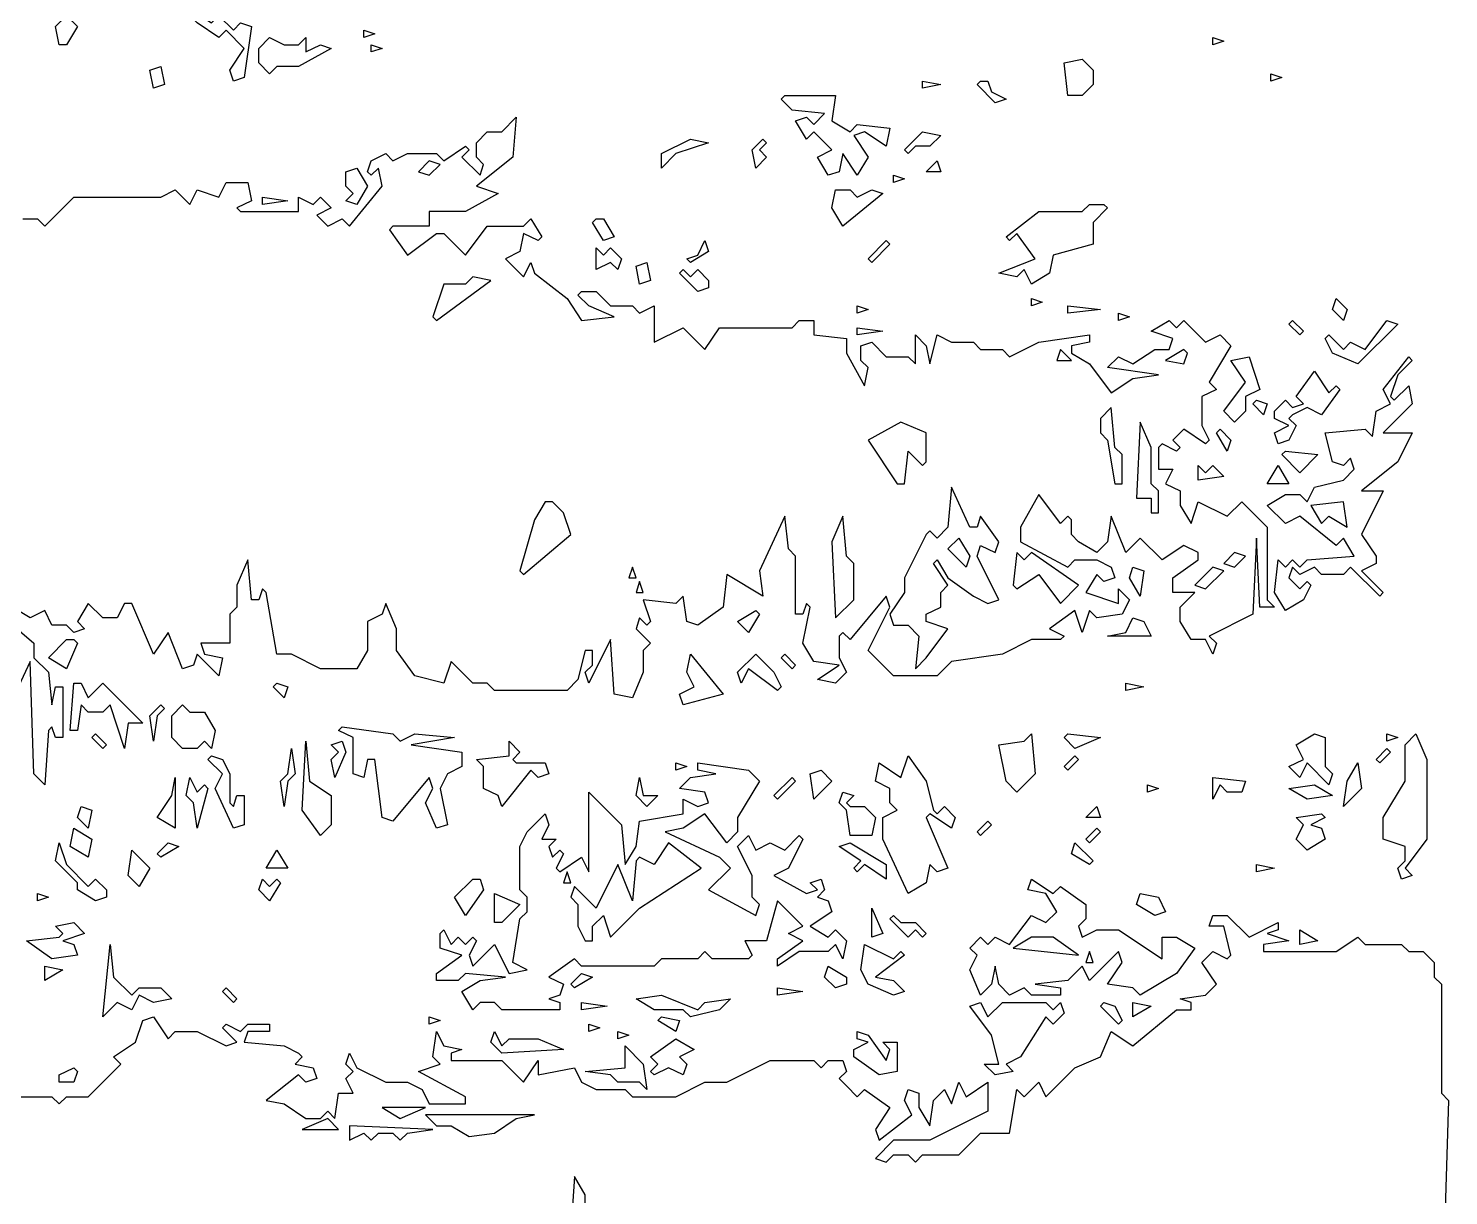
# Model space of a CAD drawing. Header units: millimetres. Extents: x -1861 to 1860, y -2 to 9002.
# Drawn here: x -944 to -82, y 3980 to 4688 of the extents above; entities that cross this region are included whole.
import ezdxf

# ---------------------------------------------------------------- set-up
doc = ezdxf.new("R2010")
doc.units = ezdxf.units.MM
doc.layers.add('ALMOND-DRAW-PROFILE', color=7, linetype='Continuous', lineweight=25)

msp = doc.modelspace()

# ---------------------------------------------------------------- linework, layer by layer
at = {"layer": 'ALMOND-DRAW-PROFILE'}
for points in [[(-819.3, 4656.31), (-821.5, 4662.92), (-812.69, 4676.13), (-823.7, 4687.13), (-828.1, 4682.73), (-841.31, 4691.54), (-847.92, 4698.14), (-845.71, 4700.34), (-832.5, 4691.54), (-828.1, 4695.94), (-819.3, 4687.13), (-814.89, 4691.54), (-808.29, 4689.33), (-812.69, 4658.51)], [(-924.97, 4678.33), (-927.17, 4689.33), (-920.57, 4695.94), (-913.96, 4689.33), (-920.57, 4678.33)], [(-797.28, 4660.71), (-803.88, 4667.32), (-803.88, 4676.13), (-797.28, 4682.73), (-788.47, 4678.33), (-779.67, 4678.33), (-775.26, 4682.73), (-775.26, 4673.92), (-766.46, 4678.33), (-759.85, 4676.13), (-779.67, 4665.12), (-792.88, 4665.12)], [(-740.04, 4682.73), (-740.04, 4687.13), (-733.43, 4684.93)], [(-224.87, 4678.33), (-224.87, 4682.73), (-218.27, 4680.53)], [(-735.64, 4673.92), (-735.64, 4678.33), (-729.03, 4676.13)], [(-867.73, 4651.91), (-869.93, 4662.92), (-863.33, 4665.12), (-861.12, 4654.11)], [(-312.94, 4647.5), (-315.14, 4667.32), (-304.13, 4669.52), (-297.52, 4662.92), (-297.52, 4654.11), (-304.13, 4647.5)], [(-401, 4651.91), (-401, 4656.31), (-389.99, 4654.11)], [(-356.97, 4643.1), (-367.97, 4654.11), (-365.77, 4656.31), (-361.37, 4656.31), (-359.17, 4649.71), (-350.36, 4645.3)], [(-189.65, 4656.31), (-189.65, 4660.71), (-183.04, 4658.51)], [(-458.24, 4599.07), (-464.84, 4610.08), (-456.04, 4614.48), (-467.04, 4625.49), (-471.45, 4621.09), (-478.05, 4632.09), (-471.45, 4634.3), (-467.04, 4629.89), (-460.44, 4636.5), (-480.25, 4638.7), (-486.86, 4645.3), (-484.66, 4647.5), (-453.84, 4647.5), (-456.04, 4632.09), (-445.03, 4625.49), (-440.63, 4629.89), (-420.81, 4627.69), (-423.01, 4616.68), (-436.22, 4625.49), (-442.83, 4623.29), (-434.02, 4610.08), (-440.63, 4599.07), (-449.43, 4612.28), (-451.63, 4601.27)], [(-559.51, 4603.47), (-559.51, 4612.28), (-541.9, 4621.09), (-530.89, 4618.88), (-550.7, 4612.28)], [(-502.27, 4603.47), (-504.47, 4614.48), (-497.87, 4621.09), (-495.67, 4618.88), (-500.07, 4614.48), (-495.67, 4610.08)], [(-409.8, 4612.28), (-412.01, 4614.48), (-401, 4625.49), (-389.99, 4623.29), (-396.59, 4616.68), (-405.4, 4616.68)], [(-751.05, 4583.66), (-746.64, 4588.06), (-751.05, 4592.47), (-751.05, 4601.27), (-744.44, 4603.47), (-737.84, 4592.47), (-744.44, 4581.46)], [(-707.02, 4601.27), (-700.41, 4599.07), (-693.81, 4605.68), (-700.41, 4607.88)], [(-398.8, 4601.27), (-392.19, 4607.88), (-389.99, 4601.27)], [(-418.61, 4594.67), (-418.61, 4599.07), (-412.01, 4596.87)], [(-801.68, 4581.46), (-801.68, 4585.86), (-786.27, 4583.66)], [(-449.43, 4568.25), (-456.04, 4579.26), (-453.84, 4590.26), (-445.03, 4590.26), (-440.63, 4585.86), (-431.82, 4590.26), (-425.21, 4588.06)], [(-334.95, 4533.02), (-339.35, 4541.83), (-343.76, 4537.43), (-354.76, 4539.63), (-332.75, 4548.43), (-343.76, 4563.85), (-348.16, 4559.44), (-350.36, 4561.64), (-330.55, 4577.05), (-304.13, 4577.05), (-299.73, 4581.46), (-290.92, 4581.46), (-288.72, 4579.26), (-297.52, 4570.45), (-297.52, 4557.24), (-321.74, 4550.64), (-323.94, 4539.63)], [(-594.74, 4559.44), (-601.34, 4570.45), (-599.14, 4572.65), (-594.74, 4572.65), (-588.13, 4561.64)], [(-599.14, 4541.83), (-599.14, 4555.04), (-594.74, 4550.64), (-590.33, 4555.04), (-583.73, 4548.43), (-585.93, 4541.83), (-590.33, 4546.23)], [(-541.9, 4546.23), (-544.1, 4548.43), (-537.49, 4550.64), (-533.09, 4559.44), (-530.89, 4552.84)], [(-431.82, 4546.23), (-434.02, 4548.43), (-423.01, 4559.44), (-420.81, 4557.24)], [(-572.72, 4533.02), (-574.92, 4544.03), (-568.32, 4546.23), (-566.12, 4535.23)], [(-698.21, 4513.21), (-696.01, 4511.01), (-662.98, 4535.23), (-673.99, 4537.43), (-678.4, 4533.02), (-691.6, 4533.02)], [(-537.49, 4528.62), (-548.5, 4539.63), (-546.3, 4541.83), (-541.9, 4537.43), (-537.49, 4541.83), (-530.89, 4535.23), (-530.89, 4530.82)], [(-440.63, 4515.41), (-440.63, 4519.81), (-434.02, 4517.61)], [(-334.95, 4519.81), (-334.95, 4524.22), (-328.35, 4522.02)], [(-312.94, 4515.41), (-312.94, 4519.81), (-293.12, 4517.61)], [(-145.62, 4511.01), (-152.22, 4517.61), (-150.02, 4524.22), (-143.41, 4517.61)], [(-282.11, 4511.01), (-282.11, 4515.41), (-275.51, 4513.21)], [(-172.03, 4502.2), (-178.64, 4508.81), (-176.44, 4511.01), (-169.83, 4504.4)], [(-152.22, 4491.19), (-156.62, 4500), (-154.42, 4502.2), (-145.62, 4493.4), (-141.21, 4497.8), (-132.41, 4493.4), (-119.2, 4511.01), (-112.59, 4508.81), (-136.81, 4484.59)], [(-440.63, 4502.2), (-440.63, 4506.6), (-425.21, 4504.4)], [(-319.54, 4486.79), (-310.73, 4486.79), (-317.34, 4493.4)], [(-253.49, 4486.79), (-242.49, 4484.59), (-240.28, 4491.19), (-242.49, 4493.4)], [(-211.66, 4449.36), (-218.27, 4455.97), (-205.06, 4473.58), (-213.86, 4486.79), (-202.86, 4488.99), (-196.25, 4469.18), (-205.06, 4464.77), (-205.06, 4455.97)], [(-180.84, 4334.88), (-187.45, 4345.89), (-185.24, 4365.7), (-180.84, 4361.3), (-176.44, 4365.7), (-172.03, 4361.3), (-167.63, 4365.7), (-139.01, 4367.91), (-145.62, 4378.91), (-150.02, 4374.51), (-172.03, 4392.12), (-180.84, 4387.72), (-191.85, 4398.73), (-180.84, 4405.33), (-172.03, 4405.33), (-167.63, 4400.93), (-163.23, 4409.74), (-145.62, 4414.14), (-139.01, 4420.74), (-141.21, 4427.35), (-145.62, 4422.95), (-152.22, 4425.15), (-156.62, 4442.76), (-132.41, 4444.96), (-128, 4440.56), (-125.8, 4455.97), (-117, 4460.37), (-121.4, 4469.18), (-105.99, 4488.99), (-103.79, 4486.79), (-112.59, 4477.98), (-117, 4464.77), (-114.79, 4462.57), (-105.99, 4471.38), (-103.79, 4460.37), (-121.4, 4442.76), (-103.79, 4442.76), (-112.59, 4425.15), (-134.61, 4407.53), (-121.4, 4407.53), (-134.61, 4381.12), (-125.8, 4367.91), (-125.8, 4363.5), (-134.61, 4359.1), (-121.4, 4345.89), (-123.6, 4343.69), (-141.21, 4361.3), (-145.62, 4356.9), (-158.83, 4356.9), (-163.23, 4361.3), (-172.03, 4356.9), (-176.44, 4361.3), (-178.64, 4354.7), (-172.03, 4348.09), (-167.63, 4352.5), (-165.43, 4350.29), (-169.83, 4341.49)], [(-185.24, 4436.15), (-187.45, 4442.76), (-178.64, 4447.16), (-187.45, 4451.57), (-187.45, 4455.97), (-180.84, 4462.57), (-176.44, 4458.17), (-169.83, 4460.37), (-174.24, 4464.77), (-163.23, 4480.19), (-154.42, 4466.98), (-150.02, 4471.38), (-147.82, 4469.18), (-158.83, 4453.77), (-167.63, 4458.17), (-176.44, 4453.77), (-178.64, 4451.57), (-174.24, 4447.16), (-178.64, 4438.36)], [(-284.31, 4411.94), (-279.91, 4411.94), (-279.91, 4429.55), (-284.31, 4433.95), (-286.52, 4458.17), (-293.12, 4451.57), (-293.12, 4442.76), (-288.72, 4438.36)], [(-194.05, 4453.77), (-200.66, 4460.37), (-198.45, 4462.57), (-191.85, 4460.37)], [(-416.41, 4411.94), (-412.01, 4411.94), (-409.8, 4431.75), (-401, 4422.95), (-398.8, 4425.15), (-398.8, 4442.76), (-414.21, 4449.36), (-434.02, 4438.36)], [(-262.3, 4394.32), (-257.9, 4394.32), (-257.9, 4407.53), (-262.3, 4411.94), (-262.3, 4433.95), (-268.9, 4449.36), (-271.11, 4403.13), (-262.3, 4403.13)], [(-216.07, 4431.75), (-222.67, 4442.76), (-220.47, 4444.96), (-213.86, 4438.36)], [(-172.03, 4418.54), (-183.04, 4429.55), (-180.84, 4431.75), (-161.03, 4429.55)], [(-233.68, 4414.14), (-233.68, 4422.95), (-229.28, 4418.54), (-224.87, 4422.95), (-218.27, 4416.34)], [(-191.85, 4411.94), (-185.24, 4422.95), (-178.64, 4411.94)], [(-405.4, 4299.66), (-398.8, 4306.26), (-385.59, 4323.87), (-398.8, 4328.28), (-398.8, 4332.68), (-389.99, 4337.08), (-389.99, 4345.89), (-385.59, 4350.29), (-394.39, 4363.5), (-392.19, 4365.7), (-385.59, 4354.7), (-370.18, 4343.69), (-361.37, 4339.29), (-354.76, 4341.49), (-367.97, 4367.91), (-365.77, 4374.51), (-356.97, 4370.11), (-354.76, 4376.71), (-365.77, 4392.12), (-367.97, 4385.52), (-372.38, 4385.52), (-383.39, 4409.74), (-385.59, 4385.52), (-392.19, 4378.91), (-396.59, 4383.32), (-398.8, 4381.12), (-412.01, 4354.7), (-412.01, 4345.89), (-420.81, 4332.68), (-418.61, 4326.08), (-409.8, 4326.08), (-403.2, 4319.47)], [(-645.37, 4359.1), (-643.17, 4356.9), (-614.55, 4381.12), (-618.95, 4394.32), (-625.56, 4400.93), (-629.96, 4400.93), (-636.57, 4389.92)], [(-143.41, 4385.52), (-145.62, 4400.93), (-165.43, 4398.73), (-158.83, 4387.72), (-154.42, 4392.12)], [(-453.84, 4330.48), (-442.83, 4341.49), (-442.83, 4363.5), (-447.23, 4367.91), (-449.43, 4392.12), (-456.04, 4376.71)], [(-374.58, 4361.3), (-385.59, 4372.31), (-378.98, 4378.91), (-372.38, 4367.91)], [(-317.34, 4339.29), (-306.33, 4350.29), (-334.95, 4370.11), (-339.35, 4365.7), (-343.76, 4370.11), (-345.96, 4350.29), (-343.76, 4348.09), (-330.55, 4356.9)], [(-218.27, 4363.5), (-211.66, 4361.3), (-205.06, 4367.91), (-211.66, 4370.11)], [(-579.32, 4354.7), (-574.92, 4354.7), (-577.12, 4361.3)], [(-268.9, 4343.69), (-275.51, 4354.7), (-273.31, 4361.3), (-266.7, 4359.1)], [(-235.88, 4350.29), (-229.28, 4348.09), (-218.27, 4359.1), (-224.87, 4361.3)], [(-574.92, 4345.89), (-570.52, 4345.89), (-572.72, 4352.5)], [(-506.67, 4321.67), (-513.28, 4328.28), (-502.27, 4334.88), (-500.07, 4332.68)], [(-288.72, 4319.47), (-277.71, 4321.67), (-273.31, 4330.48), (-266.7, 4328.28), (-262.3, 4319.47)], [(-920.57, 4299.66), (-931.58, 4306.26), (-920.57, 4317.27), (-916.16, 4317.27), (-913.96, 4315.07)], [(-546.3, 4277.64), (-548.5, 4284.25), (-539.7, 4288.65), (-544.1, 4297.46), (-541.9, 4308.46), (-522.08, 4284.25)], [(-489.06, 4286.45), (-506.67, 4299.66), (-511.08, 4290.85), (-513.28, 4297.46), (-502.27, 4308.46), (-491.26, 4297.46), (-486.86, 4288.65)], [(-480.25, 4299.66), (-486.86, 4306.26), (-484.66, 4308.46), (-478.05, 4301.86)], [(-885.34, 4251.22), (-894.15, 4277.64), (-898.55, 4273.24), (-907.36, 4273.24), (-911.76, 4277.64), (-913.96, 4262.23), (-918.37, 4262.23), (-916.16, 4290.85), (-911.76, 4290.85), (-907.36, 4282.05), (-898.55, 4290.85), (-874.33, 4266.63), (-883.14, 4266.63)], [(-788.47, 4282.05), (-795.08, 4288.65), (-792.88, 4290.85), (-786.27, 4288.65)], [(-277.71, 4286.45), (-277.71, 4290.85), (-266.7, 4288.65)], [(-867.73, 4255.63), (-869.93, 4271.04), (-863.33, 4277.64), (-861.12, 4275.44), (-865.53, 4271.04)], [(-850.12, 4251.22), (-856.72, 4257.83), (-856.72, 4271.04), (-850.12, 4277.64), (-845.71, 4273.24), (-836.91, 4273.24), (-830.3, 4262.23), (-832.5, 4251.22), (-836.91, 4255.63), (-841.31, 4251.22)], [(-898.55, 4251.22), (-905.16, 4257.83), (-902.95, 4260.03), (-896.35, 4253.42)], [(-696.01, 4202.79), (-702.61, 4218.2), (-698.21, 4227.01), (-700.41, 4233.61), (-722.43, 4207.19), (-729.03, 4209.39), (-733.43, 4244.62), (-737.84, 4244.62), (-740.04, 4233.61), (-746.64, 4235.81), (-746.64, 4257.83), (-755.45, 4262.23), (-753.25, 4264.43), (-722.43, 4260.03), (-718.02, 4255.63), (-709.22, 4260.03), (-685, 4257.83), (-711.42, 4253.42), (-680.6, 4249.02), (-680.6, 4240.22), (-689.4, 4235.81), (-693.81, 4227.01), (-689.4, 4204.99)], [(-343.76, 4224.8), (-350.36, 4231.41), (-354.76, 4253.42), (-339.35, 4255.63), (-334.95, 4260.03), (-332.75, 4235.81)], [(-308.53, 4251.22), (-315.14, 4257.83), (-312.94, 4260.03), (-293.12, 4257.83)], [(-154.42, 4229.21), (-167.63, 4242.42), (-172.03, 4233.61), (-178.64, 4240.22), (-169.83, 4244.62), (-174.24, 4253.42), (-163.23, 4260.03), (-156.62, 4257.83), (-156.62, 4240.22), (-152.22, 4235.81)], [(-110.39, 4171.97), (-112.59, 4178.57), (-108.19, 4182.97), (-108.19, 4191.78), (-121.4, 4196.18), (-121.4, 4209.39), (-108.19, 4231.41), (-108.19, 4253.42), (-101.58, 4260.03), (-94.98, 4244.62), (-94.98, 4196.18), (-108.19, 4178.57), (-103.79, 4174.17)], [(-119.2, 4255.63), (-119.2, 4260.03), (-112.59, 4257.83)], [(-788.47, 4216), (-790.67, 4231.41), (-786.27, 4235.81), (-784.07, 4251.22), (-781.87, 4235.81), (-786.27, 4231.41)], [(-766.46, 4198.39), (-777.47, 4213.8), (-775.26, 4255.63), (-773.06, 4231.41), (-759.85, 4222.6), (-759.85, 4204.99)], [(-757.65, 4233.61), (-759.85, 4244.62), (-755.45, 4249.02), (-759.85, 4253.42), (-753.25, 4255.63), (-751.05, 4249.02)], [(-656.38, 4216), (-658.58, 4222.6), (-667.39, 4227.01), (-667.39, 4240.22), (-671.79, 4244.62), (-651.98, 4246.82), (-651.98, 4255.63), (-645.37, 4249.02), (-649.77, 4244.62), (-647.57, 4242.42), (-629.96, 4242.42), (-627.76, 4235.81), (-634.36, 4233.61), (-638.77, 4238.01)], [(-123.6, 4242.42), (-125.8, 4244.62), (-119.2, 4251.22), (-117, 4249.02)], [(-819.3, 4202.79), (-830.3, 4227.01), (-825.9, 4235.81), (-834.71, 4244.62), (-832.5, 4246.82), (-825.9, 4244.62), (-821.5, 4235.81), (-821.5, 4218.2), (-819.3, 4216), (-817.09, 4222.6), (-812.69, 4222.6), (-812.69, 4204.99)], [(-673.99, 4092.71), (-680.6, 4103.72), (-669.59, 4110.32), (-654.18, 4112.52), (-678.4, 4114.73), (-682.8, 4110.32), (-696.01, 4110.32), (-696.01, 4114.73), (-680.6, 4125.73), (-693.81, 4130.14), (-693.81, 4138.94), (-691.6, 4141.14), (-687.2, 4132.34), (-682.8, 4136.74), (-678.4, 4132.34), (-673.99, 4136.74), (-671.79, 4134.54), (-676.19, 4125.73), (-673.99, 4119.13), (-660.78, 4132.34), (-651.98, 4114.73), (-640.97, 4116.93), (-649.77, 4121.33), (-645.37, 4147.75), (-640.97, 4152.15), (-640.97, 4160.96), (-645.37, 4165.36), (-645.37, 4191.78), (-640.97, 4200.59), (-629.96, 4211.59), (-627.76, 4204.99), (-632.16, 4196.18), (-623.36, 4196.18), (-627.76, 4191.78), (-625.56, 4185.18), (-621.15, 4189.58), (-618.95, 4187.38), (-623.36, 4178.57), (-621.15, 4176.37), (-607.94, 4185.18), (-603.54, 4176.37), (-603.54, 4224.8), (-583.73, 4204.99), (-581.53, 4180.77), (-574.92, 4191.78), (-572.72, 4207.19), (-546.3, 4211.59), (-546.3, 4220.4), (-537.49, 4216), (-530.89, 4218.2), (-533.09, 4224.8), (-548.5, 4227.01), (-541.9, 4233.61), (-526.49, 4235.81), (-537.49, 4238.01), (-537.49, 4242.42), (-506.67, 4238.01), (-500.07, 4231.41), (-513.28, 4209.39), (-513.28, 4200.59), (-519.88, 4193.98), (-533.09, 4211.59), (-546.3, 4202.79), (-557.31, 4200.59), (-524.29, 4185.18), (-517.68, 4178.57), (-530.89, 4165.36), (-502.27, 4149.95), (-500.07, 4156.56), (-504.47, 4160.96), (-504.47, 4174.17), (-513.28, 4191.78), (-506.67, 4198.39), (-502.27, 4189.58), (-493.46, 4193.98), (-484.66, 4189.58), (-475.85, 4198.39), (-473.65, 4196.18), (-482.46, 4178.57), (-491.26, 4174.17), (-471.45, 4163.16), (-464.84, 4165.36), (-469.25, 4169.77), (-462.64, 4171.97), (-460.44, 4165.36), (-464.84, 4160.96), (-458.24, 4158.76), (-456.04, 4152.15), (-469.25, 4143.35), (-458.24, 4136.74), (-453.84, 4141.14), (-447.23, 4134.54), (-449.43, 4123.53), (-453.84, 4132.34), (-458.24, 4127.94), (-475.85, 4127.94), (-489.06, 4119.13), (-489.06, 4123.53), (-473.65, 4134.54), (-482.46, 4138.94), (-473.65, 4143.35), (-489.06, 4158.76), (-495.67, 4134.54), (-508.87, 4134.54), (-504.47, 4125.73), (-506.67, 4123.53), (-528.69, 4123.53), (-533.09, 4127.94), (-537.49, 4123.53), (-559.51, 4123.53), (-563.91, 4119.13), (-607.94, 4119.13), (-612.35, 4123.53), (-627.76, 4112.52), (-618.95, 4108.12), (-621.15, 4101.52), (-627.76, 4099.32), (-621.15, 4097.11), (-621.15, 4092.71), (-656.38, 4092.71), (-660.78, 4097.11), (-669.59, 4097.11)], [(-550.7, 4238.01), (-550.7, 4242.42), (-544.1, 4240.22)], [(-409.8, 4163.16), (-425.21, 4196.18), (-425.21, 4209.39), (-416.41, 4213.8), (-420.81, 4218.2), (-420.81, 4227.01), (-429.62, 4231.41), (-427.42, 4242.42), (-414.21, 4233.61), (-409.8, 4246.82), (-398.8, 4231.41), (-394.39, 4213.8), (-392.19, 4211.59), (-387.79, 4216), (-381.18, 4209.39), (-383.39, 4202.79), (-396.59, 4211.59), (-398.8, 4209.39), (-385.59, 4178.57), (-392.19, 4176.37), (-396.59, 4180.77), (-398.8, 4169.77)], [(-312.94, 4238.01), (-315.14, 4240.22), (-308.53, 4246.82), (-306.33, 4244.62)], [(-145.62, 4216), (-143.41, 4231.41), (-136.81, 4242.42), (-134.61, 4227.01)], [(-854.52, 4202.79), (-865.53, 4209.39), (-856.72, 4222.6), (-854.52, 4233.61)], [(-841.31, 4202.79), (-843.51, 4218.2), (-847.92, 4222.6), (-845.71, 4233.61), (-841.31, 4224.8), (-836.91, 4229.21), (-834.71, 4227.01)], [(-568.32, 4216), (-574.92, 4222.6), (-572.72, 4233.61), (-570.52, 4222.6), (-561.71, 4222.6)], [(-489.06, 4220.4), (-491.26, 4222.6), (-480.25, 4233.61), (-478.05, 4231.41)], [(-467.04, 4220.4), (-469.25, 4235.81), (-462.64, 4238.01), (-456.04, 4231.41)], [(-224.87, 4220.4), (-224.87, 4233.61), (-205.06, 4231.41), (-207.26, 4224.8), (-216.07, 4224.8), (-220.47, 4229.21)], [(-445.03, 4198.39), (-447.23, 4213.8), (-451.63, 4218.2), (-449.43, 4224.8), (-442.83, 4222.6), (-447.23, 4218.2), (-445.03, 4216), (-436.22, 4216), (-429.62, 4209.39), (-431.82, 4198.39)], [(-264.5, 4224.8), (-264.5, 4229.21), (-257.9, 4227.01)], [(-167.63, 4220.4), (-178.64, 4227.01), (-163.23, 4229.21), (-152.22, 4222.6)], [(-907.36, 4202.79), (-913.96, 4209.39), (-911.76, 4216), (-905.16, 4213.8)], [(-301.93, 4209.39), (-295.32, 4216), (-293.12, 4209.39)], [(-365.77, 4198.39), (-367.97, 4200.59), (-361.37, 4207.19), (-359.17, 4204.99)], [(-167.63, 4189.58), (-174.24, 4196.18), (-169.83, 4204.99), (-174.24, 4209.39), (-158.83, 4211.59), (-156.62, 4209.39), (-165.43, 4204.99), (-158.83, 4202.79), (-156.62, 4196.18)], [(-907.36, 4185.18), (-918.37, 4191.78), (-916.16, 4202.79), (-905.16, 4196.18)], [(-299.73, 4193.98), (-301.93, 4196.18), (-295.32, 4202.79), (-293.12, 4200.59)], [(-902.95, 4158.76), (-913.96, 4165.36), (-913.96, 4169.77), (-927.17, 4182.97), (-924.97, 4193.98), (-920.57, 4180.77), (-907.36, 4167.56), (-902.95, 4171.97), (-896.35, 4165.36), (-896.35, 4160.96)], [(-876.54, 4167.56), (-883.14, 4174.17), (-880.94, 4189.58), (-869.93, 4178.57)], [(-863.33, 4185.18), (-865.53, 4187.38), (-858.92, 4193.98), (-852.32, 4191.78)], [(-799.48, 4178.57), (-792.88, 4189.58), (-786.27, 4178.57)], [(-605.74, 4134.54), (-601.34, 4134.54), (-601.34, 4143.35), (-594.74, 4149.95), (-590.33, 4136.74), (-572.72, 4154.35), (-535.29, 4178.57), (-555.11, 4193.98), (-563.91, 4180.77), (-572.72, 4185.18), (-574.92, 4182.97), (-577.12, 4158.76), (-585.93, 4180.77), (-599.14, 4154.35), (-612.35, 4167.56), (-614.55, 4160.96), (-610.15, 4156.56), (-610.15, 4143.35)], [(-423.01, 4171.97), (-436.22, 4180.77), (-440.63, 4176.37), (-442.83, 4178.57), (-438.42, 4182.97), (-451.63, 4191.78), (-445.03, 4193.98), (-423.01, 4180.77)], [(-299.73, 4180.77), (-310.73, 4187.38), (-308.53, 4193.98), (-297.52, 4182.97)], [(-198.45, 4176.37), (-198.45, 4180.77), (-187.45, 4178.57)], [(-797.28, 4158.76), (-803.88, 4165.36), (-801.68, 4171.97), (-797.28, 4167.56), (-792.88, 4171.97), (-790.67, 4169.77)], [(-678.4, 4149.95), (-685, 4160.96), (-673.99, 4171.97), (-669.59, 4171.97), (-667.39, 4165.36)], [(-618.95, 4169.77), (-614.55, 4169.77), (-616.75, 4176.37)], [(-365.77, 4101.52), (-372.38, 4116.93), (-367.97, 4125.73), (-372.38, 4130.14), (-365.77, 4136.74), (-361.37, 4132.34), (-356.97, 4136.74), (-348.16, 4132.34), (-334.95, 4149.95), (-326.14, 4145.55), (-319.54, 4152.15), (-326.14, 4163.16), (-337.15, 4165.36), (-334.95, 4171.97), (-321.74, 4163.16), (-317.34, 4167.56), (-301.93, 4156.56), (-301.93, 4147.75), (-306.33, 4143.35), (-304.13, 4136.74), (-295.32, 4141.14), (-282.11, 4141.14), (-255.69, 4123.53), (-255.69, 4136.74), (-246.89, 4136.74), (-235.88, 4130.14), (-246.89, 4114.73), (-268.9, 4101.52), (-273.31, 4105.92), (-288.72, 4108.12), (-279.91, 4121.33), (-282.11, 4127.94), (-299.73, 4110.32), (-304.13, 4119.13), (-312.94, 4110.32), (-332.75, 4108.12), (-317.34, 4105.92), (-317.34, 4101.52), (-334.95, 4101.52), (-339.35, 4105.92), (-348.16, 4101.52), (-354.76, 4108.12), (-356.97, 4119.13), (-359.17, 4108.12)], [(-938.18, 4158.76), (-938.18, 4163.16), (-931.58, 4160.96)], [(-660.78, 4145.55), (-660.78, 4163.16), (-645.37, 4156.56), (-656.38, 4145.55)], [(-260.1, 4149.95), (-271.11, 4156.56), (-268.9, 4163.16), (-257.9, 4160.96), (-253.49, 4152.15)], [(-431.82, 4136.74), (-431.82, 4154.35), (-425.21, 4138.94)], [(-409.8, 4136.74), (-420.81, 4147.75), (-418.61, 4149.95), (-414.21, 4145.55), (-405.4, 4145.55), (-398.8, 4138.94), (-401, 4136.74), (-405.4, 4141.14)], [(-929.37, 4123.53), (-944.78, 4134.54), (-924.97, 4136.74), (-922.77, 4138.94), (-927.17, 4143.35), (-916.16, 4145.55), (-909.56, 4138.94), (-922.77, 4134.54), (-916.16, 4132.34), (-913.96, 4125.73)], [(-172.03, 4132.34), (-172.03, 4141.14), (-161.03, 4134.54)], [(-898.55, 4088.31), (-894.15, 4132.34), (-891.95, 4112.52), (-880.94, 4101.52), (-876.54, 4105.92), (-863.33, 4105.92), (-856.72, 4099.32), (-867.73, 4097.11), (-876.54, 4101.52), (-880.94, 4092.71), (-889.75, 4097.11)], [(-418.61, 4101.52), (-434.02, 4108.12), (-438.42, 4116.93), (-436.22, 4132.34), (-418.61, 4123.53), (-414.21, 4127.94), (-412.01, 4125.73), (-429.62, 4112.52), (-418.61, 4110.32), (-412.01, 4103.72)], [(-306.33, 4125.73), (-321.74, 4136.74), (-334.95, 4136.74), (-345.96, 4130.14)], [(-301.93, 4121.33), (-297.52, 4121.33), (-299.73, 4127.94)], [(-933.78, 4110.32), (-933.78, 4119.13), (-922.77, 4116.93)], [(-612.35, 4105.92), (-614.55, 4108.12), (-607.94, 4114.73), (-601.34, 4112.52)], [(-453.84, 4105.92), (-460.44, 4112.52), (-458.24, 4119.13), (-447.23, 4112.52), (-447.23, 4108.12)], [(-819.3, 4097.11), (-825.9, 4103.72), (-823.7, 4105.92), (-817.09, 4099.32)], [(-489.06, 4101.52), (-489.06, 4105.92), (-473.65, 4103.72)], [(-607.94, 4092.71), (-607.94, 4097.11), (-592.53, 4094.91)], [(-541.9, 4088.31), (-546.3, 4092.71), (-563.91, 4092.71), (-574.92, 4099.32), (-559.51, 4101.52), (-537.49, 4092.71), (-533.09, 4097.11), (-517.68, 4099.32), (-524.29, 4092.71)], [(-356.97, 4053.08), (-363.57, 4059.69), (-354.76, 4059.69), (-359.17, 4077.3), (-372.38, 4094.91), (-365.77, 4097.11), (-361.37, 4088.31), (-352.56, 4097.11), (-326.14, 4097.11), (-321.74, 4092.71), (-317.34, 4097.11), (-315.14, 4090.51), (-321.74, 4083.9), (-326.14, 4088.31), (-341.56, 4064.09), (-350.36, 4059.69), (-345.96, 4055.28)], [(-282.11, 4083.9), (-293.12, 4094.91), (-290.92, 4097.11), (-284.31, 4094.91), (-279.91, 4086.11)], [(-273.31, 4088.31), (-273.31, 4097.11), (-262.3, 4094.91)], [(-700.41, 4083.9), (-700.41, 4088.31), (-693.81, 4086.11)], [(-561.71, 4086.11), (-559.51, 4088.31), (-548.5, 4086.11), (-550.7, 4079.5)], [(-656.38, 4066.29), (-662.98, 4072.9), (-660.78, 4079.5), (-656.38, 4070.69), (-651.98, 4075.1), (-634.36, 4075.1), (-618.95, 4068.49)], [(-603.54, 4079.5), (-603.54, 4083.9), (-596.94, 4081.7)], [(-585.93, 4075.1), (-585.93, 4079.5), (-579.32, 4077.3)], [(-427.42, 4053.08), (-442.83, 4064.09), (-442.83, 4068.49), (-434.02, 4072.9), (-440.63, 4075.1), (-440.63, 4079.5), (-434.02, 4077.3), (-423.01, 4061.89), (-420.81, 4068.49), (-425.21, 4072.9), (-416.41, 4072.9), (-416.41, 4055.28)], [(-568.32, 4044.28), (-572.72, 4048.68), (-585.93, 4048.68), (-590.33, 4053.08), (-605.74, 4055.28), (-581.53, 4057.49), (-581.53, 4070.69), (-570.52, 4059.69)], [(-563.91, 4053.08), (-566.12, 4055.28), (-561.71, 4059.69), (-566.12, 4064.09), (-550.7, 4075.1), (-539.7, 4068.49), (-548.5, 4064.09), (-544.1, 4059.69), (-546.3, 4053.08), (-555.11, 4057.49)], [(-924.97, 4048.68), (-924.97, 4053.08), (-916.16, 4057.49), (-913.96, 4055.28), (-916.16, 4048.68)], [(-777.47, 4020.06), (-755.45, 4020.06), (-762.05, 4026.66)], [(-718.02, 4026.66), (-702.61, 4033.27), (-729.03, 4033.27)], [(-676.19, 4015.66), (-660.78, 4017.86), (-647.57, 4026.66), (-636.57, 4028.86), (-702.61, 4028.86), (-696.01, 4022.26), (-687.2, 4022.26)], [(-748.85, 4013.45), (-740.04, 4017.86), (-735.64, 4013.45), (-731.23, 4017.86), (-722.43, 4017.86), (-718.02, 4013.45), (-713.62, 4017.86), (-698.21, 4020.06), (-748.85, 4022.26)]]:
    msp.add_lwpolyline(points, close=True, dxfattribs=at)
for points in [[(-946.99, 4572.65), (-938.18, 4572.65), (-933.78, 4568.25), (-916.16, 4585.86), (-863.33, 4585.86), (-854.52, 4590.26), (-845.71, 4581.46), (-841.31, 4590.26), (-828.1, 4585.86), (-823.7, 4594.67), (-810.49, 4594.67), (-808.29, 4583.66), (-817.09, 4579.26), (-814.89, 4577.05), (-779.67, 4577.05), (-779.67, 4585.86), (-770.86, 4581.46), (-766.46, 4585.86), (-759.85, 4579.26), (-768.66, 4574.85), (-764.26, 4570.45), (-762.05, 4568.25), (-753.25, 4572.65), (-748.85, 4568.25), (-729.03, 4592.47), (-731.23, 4603.47), (-735.64, 4599.07), (-737.84, 4601.27), (-735.64, 4607.88), (-726.83, 4612.28), (-722.43, 4607.88), (-713.62, 4612.28), (-696.01, 4612.28), (-691.6, 4607.88), (-678.4, 4616.68), (-676.19, 4614.48), (-680.6, 4610.08), (-669.59, 4599.07), (-667.39, 4605.68), (-671.79, 4610.08), (-671.79, 4618.88), (-665.19, 4625.49), (-656.38, 4625.49), (-647.57, 4634.3), (-649.77, 4610.08), (-671.79, 4592.47), (-658.58, 4588.06), (-678.4, 4577.05), (-700.41, 4577.05), (-700.41, 4568.25), (-722.43, 4568.25), (-724.63, 4566.05), (-713.62, 4550.64), (-696.01, 4563.85), (-691.6, 4563.85), (-678.4, 4550.64), (-665.19, 4568.25), (-643.17, 4568.25), (-638.77, 4572.65), (-632.16, 4561.64), (-634.36, 4559.44), (-643.17, 4563.85), (-645.37, 4552.84), (-654.18, 4548.43), (-643.17, 4537.43), (-638.77, 4546.23), (-636.57, 4539.63), (-616.75, 4524.22), (-607.94, 4511.01), (-588.13, 4513.21), (-603.54, 4519.81), (-610.15, 4526.42), (-607.94, 4528.62), (-599.14, 4528.62), (-590.33, 4519.81), (-577.12, 4519.81), (-572.72, 4515.41), (-563.91, 4519.81), (-563.91, 4497.8), (-546.3, 4506.6), (-533.09, 4493.4), (-524.29, 4506.6), (-480.25, 4506.6), (-475.85, 4511.01), (-467.04, 4511.01), (-467.04, 4502.2), (-447.23, 4500), (-447.23, 4491.19), (-436.22, 4471.38), (-434.02, 4482.39), (-438.42, 4486.79), (-438.42, 4495.6), (-431.82, 4497.8), (-423.01, 4488.99), (-409.8, 4488.99), (-405.4, 4484.59), (-405.4, 4502.2), (-398.8, 4495.6), (-396.59, 4484.59), (-392.19, 4502.2), (-383.39, 4497.8), (-370.18, 4497.8), (-365.77, 4493.4), (-352.56, 4493.4), (-348.16, 4488.99), (-330.55, 4497.8), (-299.73, 4502.2), (-299.73, 4497.8), (-310.73, 4495.6), (-310.73, 4491.19), (-299.73, 4484.59), (-286.52, 4466.98), (-273.31, 4475.78), (-257.9, 4477.98), (-288.72, 4482.39), (-282.11, 4488.99), (-273.31, 4484.59), (-260.1, 4493.4), (-251.29, 4493.4), (-249.09, 4500), (-262.3, 4504.4), (-251.29, 4511.01), (-246.89, 4506.6), (-242.49, 4511.01), (-229.28, 4497.8), (-220.47, 4502.2), (-213.86, 4495.6), (-227.07, 4473.58), (-222.67, 4469.18), (-231.48, 4464.77), (-231.48, 4447.16), (-227.07, 4438.36), (-229.28, 4436.15), (-242.49, 4444.96), (-249.09, 4438.36), (-244.69, 4433.95), (-246.89, 4431.75), (-255.69, 4436.15), (-257.9, 4433.95), (-257.9, 4420.74), (-249.09, 4420.74), (-253.49, 4411.94), (-244.69, 4407.53), (-244.69, 4398.73), (-238.08, 4387.72), (-233.68, 4400.93), (-216.07, 4392.12), (-207.26, 4400.93), (-191.85, 4385.52), (-191.85, 4341.49), (-187.45, 4337.08), (-196.25, 4337.08), (-198.45, 4378.91), (-200.66, 4332.68), (-227.07, 4319.47), (-222.67, 4315.07), (-224.87, 4308.46), (-229.28, 4317.27), (-238.08, 4317.27), (-244.69, 4328.28), (-244.69, 4337.08), (-235.88, 4345.89), (-249.09, 4345.89), (-249.09, 4354.7), (-233.68, 4365.7), (-233.68, 4370.11), (-242.49, 4374.51), (-255.69, 4365.7), (-268.9, 4378.91), (-277.71, 4370.11), (-286.52, 4392.12), (-288.72, 4376.71), (-295.32, 4370.11), (-306.33, 4376.71), (-310.73, 4381.12), (-310.73, 4389.92), (-312.94, 4392.12), (-317.34, 4387.72), (-330.55, 4405.33), (-341.56, 4385.52), (-341.56, 4376.71), (-312.94, 4361.3), (-308.53, 4365.7), (-295.32, 4365.7), (-286.52, 4361.3), (-284.31, 4354.7), (-290.92, 4352.5), (-295.32, 4356.9), (-301.93, 4345.89), (-282.11, 4339.29), (-282.11, 4348.09), (-275.51, 4341.49), (-279.91, 4332.68), (-295.32, 4330.48), (-299.73, 4334.88), (-304.13, 4321.67), (-308.53, 4334.88), (-323.94, 4323.87), (-315.14, 4319.47), (-317.34, 4317.27), (-334.95, 4317.27), (-352.56, 4308.46), (-383.39, 4304.06), (-392.19, 4295.25), (-418.61, 4295.25), (-434.02, 4310.67), (-420.81, 4337.08), (-423.01, 4343.69), (-445.03, 4317.27), (-449.43, 4321.67), (-451.63, 4319.47), (-451.63, 4306.26), (-447.23, 4297.46), (-453.84, 4290.85), (-464.84, 4293.05), (-451.63, 4301.86), (-467.04, 4304.06), (-473.65, 4315.07), (-469.25, 4337.08), (-471.45, 4339.29), (-473.65, 4332.68), (-478.05, 4332.68), (-478.05, 4367.91), (-482.46, 4372.31), (-484.66, 4392.12), (-500.07, 4359.1), (-497.87, 4343.69), (-519.88, 4356.9), (-522.08, 4337.08), (-537.49, 4326.08), (-544.1, 4328.28), (-546.3, 4343.69), (-550.7, 4339.29), (-570.52, 4341.49), (-566.12, 4328.28), (-568.32, 4326.08), (-572.72, 4330.48), (-574.92, 4323.87), (-566.12, 4315.07), (-570.52, 4310.67), (-570.52, 4297.46), (-577.12, 4282.05), (-588.13, 4284.25), (-590.33, 4317.27), (-603.54, 4290.85), (-605.74, 4297.46), (-601.34, 4301.86), (-601.34, 4310.67), (-605.74, 4310.67), (-610.15, 4293.05), (-616.75, 4286.45), (-660.78, 4286.45), (-665.19, 4290.85), (-673.99, 4290.85), (-687.2, 4304.06), (-691.6, 4290.85), (-709.22, 4295.25), (-720.22, 4310.67), (-720.22, 4323.87), (-726.83, 4339.29), (-729.03, 4332.68), (-737.84, 4328.28), (-737.84, 4310.67), (-744.44, 4299.66), (-766.46, 4299.66), (-784.07, 4308.46), (-792.88, 4308.46), (-799.48, 4345.89), (-801.68, 4348.09), (-803.88, 4341.49), (-808.29, 4341.49), (-810.49, 4365.7), (-817.09, 4350.29), (-817.09, 4337.08), (-821.5, 4332.68), (-821.5, 4315.07), (-839.11, 4315.07), (-836.91, 4308.46), (-825.9, 4306.26), (-828.1, 4295.25), (-841.31, 4308.46), (-843.51, 4301.86), (-850.12, 4299.66), (-858.92, 4321.67), (-867.73, 4308.46), (-880.94, 4339.29), (-885.34, 4339.29), (-889.75, 4330.48), (-898.55, 4330.48), (-907.36, 4339.29), (-913.96, 4328.28), (-909.56, 4323.87), (-916.16, 4321.67), (-920.57, 4326.08), (-929.37, 4326.08), (-933.78, 4334.88), (-942.58, 4330.48), (-964.6, 4343.69)], [(-971.2, 4341.49), (-940.38, 4315.07), (-940.38, 4306.26), (-931.58, 4297.46), (-929.37, 4277.64), (-927.17, 4288.65), (-922.77, 4288.65), (-922.77, 4257.83), (-927.17, 4257.83), (-929.37, 4264.43), (-931.58, 4262.23), (-933.78, 4229.21), (-940.38, 4235.81), (-942.58, 4304.06), (-957.99, 4271.04)], [(-977.81, 4039.87), (-929.37, 4039.87), (-924.97, 4035.47), (-920.57, 4039.87), (-907.36, 4039.87), (-887.54, 4059.69), (-891.95, 4064.09), (-878.74, 4072.9), (-874.33, 4086.11), (-867.73, 4088.31), (-858.92, 4075.1), (-854.52, 4079.5), (-841.31, 4079.5), (-823.7, 4070.69), (-817.09, 4072.9), (-825.9, 4081.7), (-823.7, 4083.9), (-814.89, 4079.5), (-810.49, 4083.9), (-797.28, 4083.9), (-797.28, 4079.5), (-810.49, 4079.5), (-812.69, 4072.9), (-788.47, 4070.69), (-779.67, 4066.29), (-777.47, 4064.09), (-781.87, 4059.69), (-770.86, 4057.49), (-768.66, 4050.88), (-775.26, 4048.68), (-779.67, 4053.08), (-799.48, 4037.67), (-788.47, 4035.47), (-775.26, 4026.66), (-766.46, 4026.66), (-762.05, 4031.07), (-757.65, 4026.66), (-755.45, 4042.07), (-746.64, 4042.07), (-751.05, 4050.88), (-746.64, 4055.28), (-751.05, 4059.69), (-748.85, 4066.29), (-744.44, 4057.49), (-726.83, 4048.68), (-713.62, 4048.68), (-704.81, 4044.28), (-700.41, 4035.47), (-678.4, 4035.47), (-678.4, 4039.87), (-707.02, 4055.28), (-693.81, 4059.69), (-698.21, 4064.09), (-696.01, 4079.5), (-691.6, 4070.69), (-680.6, 4068.49), (-687.2, 4066.29), (-687.2, 4061.89), (-656.38, 4061.89), (-643.17, 4048.68), (-634.36, 4061.89), (-634.36, 4053.08), (-612.35, 4057.49), (-607.94, 4048.68), (-599.14, 4044.28), (-581.53, 4044.28), (-577.12, 4039.87), (-550.7, 4039.87), (-533.09, 4048.68), (-519.88, 4048.68), (-493.46, 4061.89), (-467.04, 4061.89), (-462.64, 4057.49), (-458.24, 4061.89), (-449.43, 4061.89), (-447.23, 4055.28), (-451.63, 4050.88), (-447.23, 4046.48), (-440.63, 4039.87), (-436.22, 4044.28), (-420.81, 4033.27), (-429.62, 4020.06), (-427.42, 4013.45), (-407.6, 4028.86), (-412.01, 4037.67), (-409.8, 4044.28), (-403.2, 4042.07), (-403.2, 4033.27), (-396.59, 4022.26), (-394.39, 4037.67), (-387.79, 4044.28), (-383.39, 4035.47), (-378.98, 4048.68), (-374.58, 4039.87), (-361.37, 4048.68), (-361.37, 4031.07), (-396.59, 4013.45), (-418.61, 4013.45), (-429.62, 4002.45), (-423.01, 4000.24), (-418.61, 4004.65), (-409.8, 4004.65), (-405.4, 4000.24), (-401, 4004.65), (-378.98, 4004.65), (-365.77, 4017.86), (-348.16, 4017.86), (-343.76, 4044.28), (-339.35, 4039.87), (-330.55, 4048.68), (-326.14, 4039.87), (-308.53, 4057.49), (-293.12, 4064.09), (-286.52, 4079.5), (-273.31, 4070.69), (-246.89, 4092.71), (-238.08, 4092.71), (-238.08, 4097.11), (-244.69, 4099.32), (-229.28, 4101.52), (-222.67, 4108.12), (-231.48, 4121.33), (-224.87, 4127.94), (-216.07, 4123.53), (-213.86, 4125.73), (-218.27, 4143.35), (-227.07, 4143.35), (-224.87, 4149.95), (-216.07, 4149.95), (-202.86, 4136.74), (-185.24, 4145.55), (-185.24, 4141.14), (-191.85, 4138.94), (-178.64, 4134.54), (-194.05, 4132.34), (-194.05, 4127.94), (-150.02, 4127.94), (-136.81, 4136.74), (-132.41, 4132.34), (-110.39, 4132.34), (-105.99, 4127.94), (-97.18, 4127.94), (-90.58, 4121.33), (-90.58, 4112.52), (-86.17, 4108.12), (-86.17, 4042.07), (-81.77, 4037.67), (-83.97, 3965.02)], [(-605.74, 3967.22), (-605.74, 3980.43), (-612.35, 3991.44), (-614.55, 3958.41)]]:
    msp.add_lwpolyline(points, dxfattribs=at)

doc.saveas('drawing.dxf')
